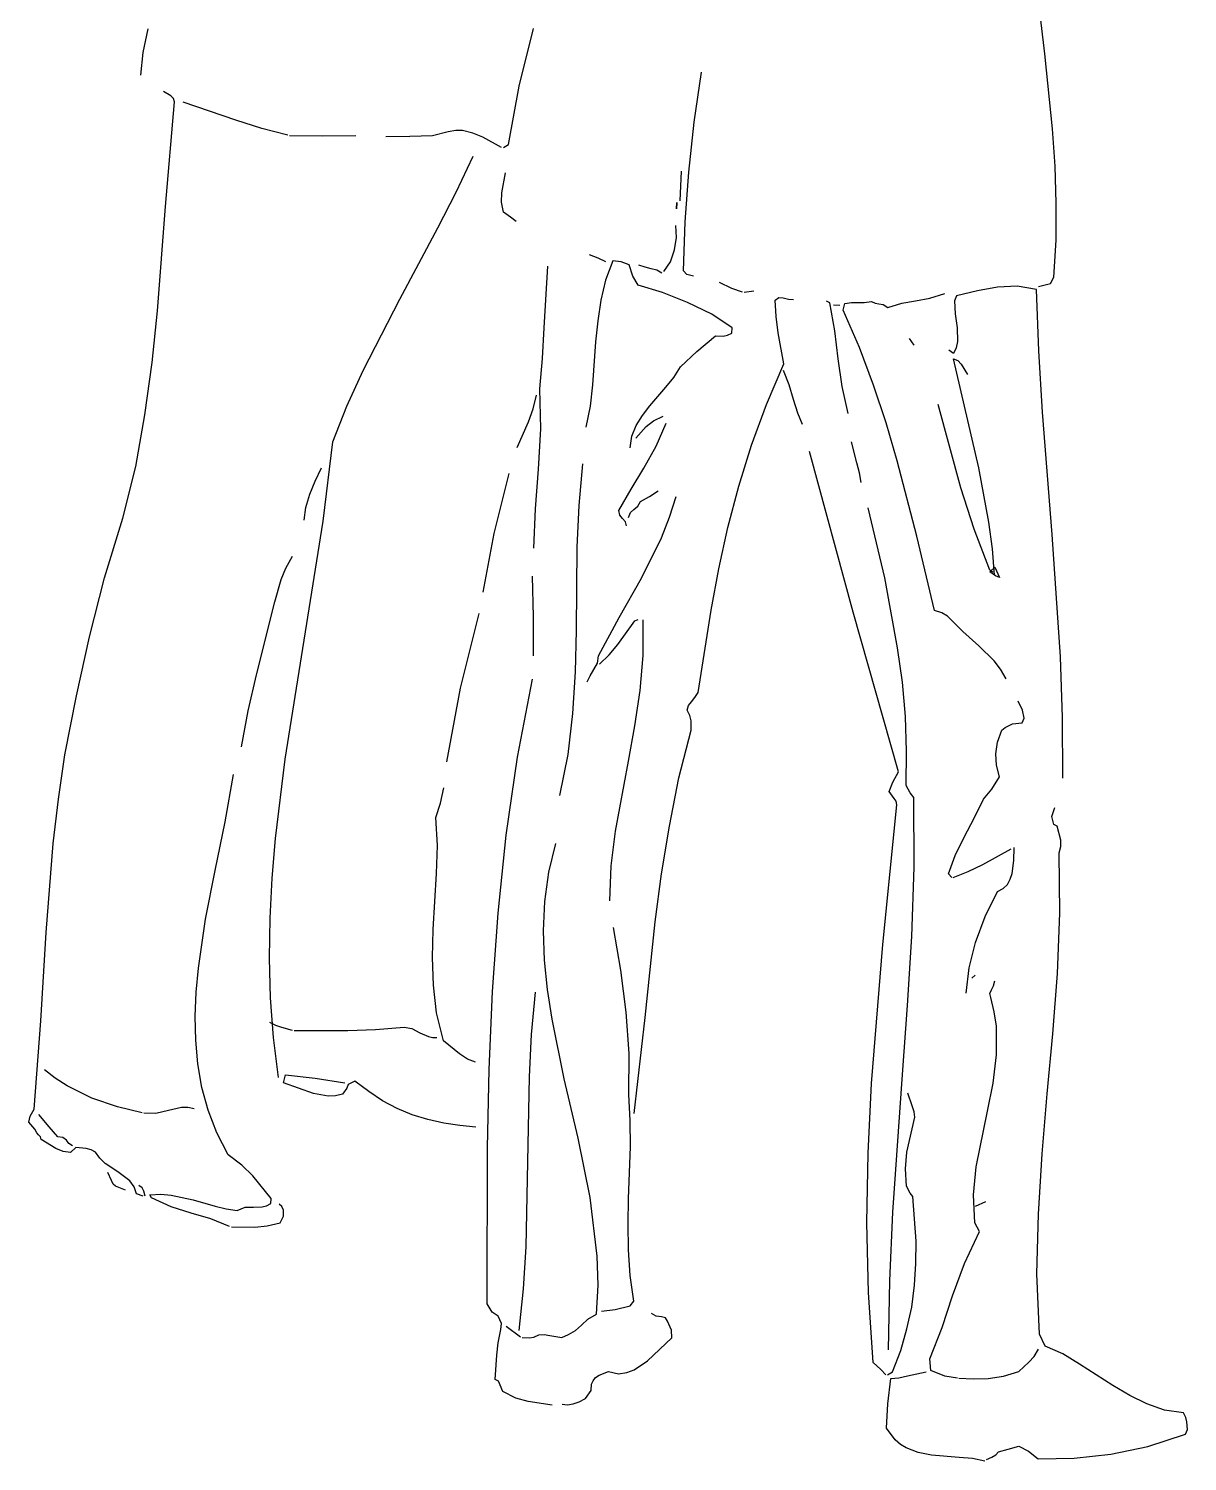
# Model space of a CAD drawing. Header units: millimetres. Extents: x 577 to 2337, y 236 to 943.
# Drawn here: x 756.737 to 757.565, y 701.292 to 702.316 of the extents above; entities that cross this region are included whole.
import ezdxf

# ---------------------------------------------------------------- set-up
doc = ezdxf.new("R2010")
doc.units = ezdxf.units.MM
doc.header["$LTSCALE"] = 0.01
doc.layers.add('06-Furn', color=4, linetype='Continuous')

# ---------------------------------------------------------------- blocks, each defined once
blk = doc.blocks.new('f02')
at = {"layer": '06-Furn', "color": 8, "linetype": 'Continuous'}
for p, q in [((660.4291, 621.6933), (660.4228, 621.7466)), ((659.7843, 621.6944), (659.7878, 621.7113)), ((660.0532, 621.6702), (660.0634, 621.7116)), ((659.7826, 621.6781), (659.7843, 621.6944)), ((660.4345, 621.6399), (660.4291, 621.6933)), ((660.1782, 621.6446), (660.1834, 621.6802)), ((660.0455, 621.6286), (660.0532, 621.6702)), ((659.8041, 621.6634), (659.7988, 621.6666)), ((659.806, 621.6615), (659.8041, 621.6634)), ((659.8066, 621.6592), (659.806, 621.6615)), ((659.8002, 621.5843), (659.8066, 621.6592)), ((659.8505, 621.646), (659.8128, 621.6589)), ((659.8691, 621.6401), (659.8505, 621.646)), ((659.8876, 621.6352), (659.8691, 621.6401)), ((660.1744, 621.6089), (660.1782, 621.6446)), ((660.4364, 621.6132), (660.4345, 621.6399)), ((659.8888, 621.6351), (659.9122, 621.6347)), ((659.9122, 621.6347), (659.9363, 621.6351)), ((659.975, 621.6344), (659.9577, 621.634)), ((659.9911, 621.6347), (659.975, 621.6344)), ((660.0023, 621.6376), (659.9911, 621.6347)), ((660.0078, 621.6387), (660.0023, 621.6376)), ((660.0126, 621.6385), (660.0078, 621.6387)), ((660.0199, 621.6366), (660.0126, 621.6385)), ((660.0272, 621.6338), (660.0199, 621.6366)), ((660.0406, 621.6265), (660.0272, 621.6338)), ((660.0081, 621.5946), (660.0202, 621.6203)), ((660.0418, 621.6265), (660.0455, 621.6286)), ((660.0408, 621.5941), (660.0433, 621.6084)), ((660.1683, 621.5883), (660.1693, 621.6096)), ((660.1719, 621.5734), (660.1744, 621.6089)), ((660.4372, 621.5866), (660.4364, 621.6132)), ((659.995, 621.569), (660.0081, 621.5946)), ((660.0406, 621.5873), (660.0408, 621.5941)), ((659.7944, 621.5097), (659.8002, 621.5843)), ((660.0419, 621.5803), (660.0406, 621.5873)), ((660.0469, 621.5766), (660.0419, 621.5803)), ((660.1659, 621.5872), (660.1657, 621.5826)), ((660.1657, 621.5826), (660.1659, 621.5872)), ((660.437, 621.5602), (660.4372, 621.5866)), ((659.9678, 621.5179), (659.995, 621.569)), ((660.051, 621.5736), (660.0469, 621.5766)), ((660.1656, 621.5622), (660.1651, 621.5707)), ((660.1707, 621.5382), (660.1719, 621.5734)), ((660.1643, 621.5532), (660.1656, 621.5622)), ((660.4354, 621.5337), (660.437, 621.5602)), ((660.1097, 621.5472), (660.1033, 621.5498)), ((660.1151, 621.5446), (660.1097, 621.5472)), ((660.1613, 621.5447), (660.1643, 621.5532)), ((660.071, 621.4975), (660.0735, 621.5417)), ((660.12, 621.5454), (660.1149, 621.5316)), ((660.1261, 621.5448), (660.12, 621.5454)), ((660.1318, 621.5425), (660.1261, 621.5448)), ((660.1344, 621.5344), (660.1318, 621.5425)), ((660.1432, 621.5408), (660.1388, 621.5422)), ((660.1475, 621.5398), (660.1432, 621.5408)), ((660.1515, 621.5387), (660.1475, 621.5398)), ((660.1552, 621.5366), (660.1515, 621.5387)), ((660.1565, 621.5377), (660.1613, 621.5447)), ((660.173, 621.5357), (660.1707, 621.5382)), ((660.1149, 621.5316), (660.1115, 621.5173)), ((660.1382, 621.5279), (660.1344, 621.5344)), ((660.1557, 621.5227), (660.1382, 621.5279)), ((660.1777, 621.5344), (660.173, 621.5357)), ((660.2051, 621.5256), (660.1964, 621.5299)), ((660.3952, 621.5266), (660.3809, 621.524)), ((660.4093, 621.5273), (660.3952, 621.5266)), ((660.4231, 621.5248), (660.4093, 621.5273)), ((660.4244, 621.527), (660.433, 621.5292)), ((660.433, 621.5292), (660.4354, 621.5337)), ((659.9416, 621.4669), (659.9678, 621.5179)), ((660.1115, 621.5173), (660.1093, 621.5026)), ((660.1736, 621.5156), (660.1557, 621.5227)), ((660.2128, 621.5231), (660.2051, 621.5256)), ((660.2139, 621.523), (660.221, 621.5239)), ((660.2362, 621.5172), (660.2388, 621.5192)), ((660.237, 621.5057), (660.2362, 621.5172)), ((660.2388, 621.5192), (660.2419, 621.5189)), ((660.2419, 621.5189), (660.2456, 621.518)), ((660.2456, 621.518), (660.2494, 621.5177)), ((660.2753, 621.5154), (660.273, 621.5165)), ((660.2999, 621.5155), (660.305, 621.5163)), ((660.305, 621.5163), (660.3077, 621.5151)), ((660.3267, 621.5151), (660.3366, 621.5168)), ((660.3366, 621.5168), (660.3468, 621.5187)), ((660.3468, 621.5187), (660.3576, 621.5221)), ((660.3658, 621.5205), (660.3644, 621.5169)), ((660.3644, 621.5169), (660.365, 621.5075)), ((660.3809, 621.524), (660.3658, 621.5205)), ((660.4247, 621.4811), (660.4231, 621.5248)), ((659.7906, 621.4726), (659.7944, 621.5097)), ((660.1908, 621.5072), (660.1736, 621.5156)), ((660.2054, 621.4974), (660.1908, 621.5072)), ((660.2788, 621.4954), (660.2753, 621.5154)), ((660.2778, 621.514), (660.2824, 621.5138)), ((660.2847, 621.5101), (660.2859, 621.5148)), ((660.2964, 621.4835), (660.2847, 621.5101)), ((660.2859, 621.5148), (660.2907, 621.5157)), ((660.2907, 621.5157), (660.2952, 621.5156)), ((660.2952, 621.5156), (660.2999, 621.5155)), ((660.3077, 621.5151), (660.3104, 621.5147)), ((660.3104, 621.5147), (660.3134, 621.5141)), ((660.3134, 621.5141), (660.3168, 621.5121)), ((660.3168, 621.5121), (660.3267, 621.5151)), ((660.365, 621.5075), (660.3663, 621.4975)), ((660.0699, 621.4756), (660.071, 621.4975)), ((660.1093, 621.5026), (660.1078, 621.4874)), ((660.2052, 621.4938), (660.2054, 621.4974)), ((660.2384, 621.494), (660.237, 621.5057)), ((660.3663, 621.4975), (660.3666, 621.4878)), ((660.1078, 621.4874), (660.1056, 621.4568)), ((660.1801, 621.4807), (660.1935, 621.4918)), ((660.1935, 621.4918), (660.1989, 621.4916)), ((660.1989, 621.4916), (660.202, 621.4922)), ((660.202, 621.4922), (660.2052, 621.4938)), ((660.2423, 621.4717), (660.2384, 621.494)), ((660.2813, 621.4753), (660.2788, 621.4954)), ((660.3355, 621.485), (660.3323, 621.4899)), ((660.3666, 621.4878), (660.3656, 621.4832)), ((660.0678, 621.454), (660.0699, 621.4756)), ((660.1684, 621.4695), (660.1801, 621.4807)), ((660.2841, 621.4556), (660.2813, 621.4753)), ((660.3065, 621.4566), (660.2964, 621.4835)), ((660.3638, 621.4791), (660.3603, 621.4815)), ((660.3819, 621.3974), (660.3636, 621.4754)), ((660.3636, 621.4754), (660.3667, 621.4742)), ((660.3656, 621.4832), (660.3638, 621.4791)), ((660.4274, 621.4372), (660.4247, 621.4811)), ((659.7855, 621.4354), (659.7906, 621.4726)), ((659.93, 621.4415), (659.9416, 621.4669)), ((660.1637, 621.462), (660.1684, 621.4695)), ((660.2299, 621.4428), (660.2423, 621.4717)), ((660.2461, 621.4567), (660.2421, 621.4671)), ((660.3667, 621.4742), (660.3693, 621.4715)), ((660.3693, 621.4715), (660.3738, 621.4642)), ((660.1056, 621.4568), (660.1038, 621.4415)), ((660.1465, 621.4417), (660.158, 621.4551)), ((660.158, 621.4551), (660.1637, 621.462)), ((660.2493, 621.4463), (660.2461, 621.4567)), ((660.2883, 621.4362), (660.2841, 621.4556)), ((660.3155, 621.4296), (660.3065, 621.4566)), ((660.0632, 621.4397), (660.0654, 621.4494)), ((660.0686, 621.4253), (660.0678, 621.454)), ((660.2523, 621.4366), (660.2493, 621.4463)), ((659.7789, 621.3984), (659.7855, 621.4354)), ((659.9198, 621.416), (659.93, 621.4415)), ((660.0599, 621.4302), (660.0632, 621.4397)), ((660.1038, 621.4415), (660.1009, 621.4264)), ((660.1369, 621.4277), (660.1413, 621.4349)), ((660.1413, 621.4349), (660.1465, 621.4417)), ((660.1492, 621.4309), (660.1561, 621.4343)), ((660.2193, 621.4136), (660.2299, 621.4428)), ((660.2558, 621.4283), (660.2523, 621.4366)), ((660.369, 621.3832), (660.3527, 621.4426)), ((660.4342, 621.3497), (660.4274, 621.4372)), ((660.0516, 621.4119), (660.0599, 621.4302)), ((660.067, 621.3965), (660.0686, 621.4253)), ((660.1338, 621.4201), (660.1369, 621.4277)), ((660.1365, 621.4185), (660.144, 621.427)), ((660.144, 621.427), (660.1492, 621.4309)), ((660.151, 621.4128), (660.1583, 621.4294)), ((660.3235, 621.4025), (660.3155, 621.4296)), ((659.9129, 621.3593), (659.9198, 621.416)), ((660.1325, 621.4116), (660.1338, 621.4201)), ((660.2946, 621.401), (660.2908, 621.4159)), ((660.1422, 621.3972), (660.151, 621.4128)), ((660.2102, 621.3843), (660.2193, 621.4136)), ((660.292, 621.2941), (660.2607, 621.409)), ((659.7698, 621.3614), (659.7789, 621.3984)), ((659.9072, 621.3879), (659.9118, 621.3974)), ((660.0353, 621.3505), (660.0459, 621.3933)), ((660.0649, 621.3681), (660.067, 621.3965)), ((660.096, 621.3705), (660.0986, 621.4003)), ((660.1331, 621.3821), (660.1422, 621.3972)), ((660.2965, 621.3938), (660.2946, 621.401)), ((660.2976, 621.387), (660.2965, 621.3938)), ((660.3375, 621.3485), (660.3235, 621.4025)), ((660.389, 621.3585), (660.3819, 621.3974)), ((659.9034, 621.3785), (659.9072, 621.3879)), ((660.2024, 621.3548), (660.2102, 621.3843)), ((660.3785, 621.3536), (660.369, 621.3832)), ((659.9006, 621.3691), (659.9034, 621.3785)), ((660.1243, 621.3668), (660.1331, 621.3821)), ((660.1379, 621.37), (660.14, 621.3733)), ((660.14, 621.3733), (660.1462, 621.3768)), ((660.1462, 621.3768), (660.1525, 621.381)), ((660.1606, 621.3621), (660.1653, 621.3769)), ((659.8993, 621.3599), (659.9006, 621.3691)), ((660.0637, 621.34), (660.0649, 621.3681)), ((660.0947, 621.3407), (660.096, 621.3705)), ((660.1251, 621.3635), (660.1243, 621.3668)), ((660.1271, 621.3611), (660.1251, 621.3635)), ((660.1312, 621.3618), (660.1328, 621.3654)), ((660.1328, 621.3654), (660.1352, 621.3677)), ((660.1352, 621.3677), (660.1379, 621.37)), ((660.3145, 621.3187), (660.3027, 621.3689)), ((659.7567, 621.3187), (659.7698, 621.3614)), ((659.9039, 621.3025), (659.9129, 621.3593)), ((660.1291, 621.3589), (660.1271, 621.3611)), ((660.1298, 621.356), (660.1291, 621.3589)), ((660.1548, 621.3474), (660.1606, 621.3621)), ((660.1958, 621.3252), (660.2024, 621.3548)), ((660.3897, 621.3242), (660.3785, 621.3536)), ((660.3916, 621.3395), (660.389, 621.3585)), ((660.0274, 621.3084), (660.0353, 621.3505)), ((660.1405, 621.3185), (660.1548, 621.3474)), ((660.35, 621.2954), (660.3375, 621.3485)), ((660.4401, 621.2623), (660.4342, 621.3497)), ((659.8863, 621.3257), (659.891, 621.3342)), ((660.094, 621.281), (660.0947, 621.3407)), ((660.393, 621.3206), (660.3916, 621.3395)), ((659.8829, 621.3175), (659.8863, 621.3257)), ((660.1903, 621.2957), (660.1958, 621.3252)), ((660.3896, 621.323), (660.3932, 621.3265)), ((660.3938, 621.3201), (660.3896, 621.323)), ((660.3919, 621.3229), (660.3897, 621.3242)), ((660.3932, 621.3265), (660.3965, 621.3191)), ((659.7458, 621.2766), (659.7567, 621.3187)), ((659.8785, 621.3015), (659.8829, 621.3175)), ((660.0634, 621.2908), (660.0627, 621.32)), ((660.1247, 621.2904), (660.1405, 621.3185)), ((660.3237, 621.2688), (660.3145, 621.3187)), ((660.3965, 621.3191), (660.3938, 621.3201)), ((659.8653, 621.2494), (659.8785, 621.3015)), ((659.8857, 621.1891), (659.9039, 621.3025)), ((660.0111, 621.2399), (660.0244, 621.2933)), ((660.0634, 621.2629), (660.0634, 621.2908)), ((660.1811, 621.2368), (660.1903, 621.2957)), ((660.3244, 621.18), (660.292, 621.2941)), ((660.3553, 621.2937), (660.35, 621.2954)), ((660.3595, 621.2913), (660.3553, 621.2937)), ((660.3703, 621.2803), (660.3595, 621.2913)), ((660.0934, 621.2515), (660.094, 621.281)), ((660.1098, 621.2629), (660.1247, 621.2904)), ((660.1236, 621.2711), (660.1359, 621.2879)), ((660.1359, 621.2879), (660.1383, 621.2889)), ((660.1419, 621.2633), (660.1418, 621.2887)), ((659.7366, 621.2345), (659.7458, 621.2766)), ((660.1175, 621.2636), (660.1236, 621.2711)), ((660.3819, 621.2701), (660.3703, 621.2803)), ((660.1091, 621.2578), (660.1098, 621.2629)), ((660.1105, 621.2571), (660.1175, 621.2636)), ((660.1397, 621.2381), (660.1419, 621.2633)), ((660.3272, 621.2442), (660.3237, 621.2688)), ((660.3927, 621.2595), (660.3819, 621.2701)), ((660.4416, 621.2189), (660.4401, 621.2623)), ((660.0916, 621.2218), (660.0934, 621.2515)), ((660.1038, 621.2487), (660.1066, 621.2531)), ((660.1066, 621.2531), (660.1091, 621.2578)), ((660.3974, 621.2535), (660.3927, 621.2595)), ((660.4014, 621.2465), (660.3974, 621.2535)), ((659.8593, 621.2237), (659.8653, 621.2494)), ((660.0015, 621.1872), (660.0111, 621.2399)), ((660.052, 621.1905), (660.0626, 621.2462)), ((660.1018, 621.2443), (660.1038, 621.2487)), ((660.3293, 621.2195), (660.3272, 621.2442)), ((659.7283, 621.1923), (659.7366, 621.2345)), ((660.1359, 621.2129), (660.1397, 621.2381)), ((660.1742, 621.2275), (660.1763, 621.2302)), ((660.1763, 621.2302), (660.1788, 621.2331)), ((660.1788, 621.2331), (660.1811, 621.2368)), ((660.413, 621.2241), (660.41, 621.2305)), ((659.8546, 621.198), (659.8593, 621.2237)), ((660.0882, 621.1924), (660.0916, 621.2218)), ((660.1733, 621.2242), (660.1742, 621.2275)), ((660.1752, 621.2203), (660.1733, 621.2242)), ((660.1761, 621.2165), (660.1752, 621.2203)), ((660.3302, 621.1948), (660.3293, 621.2195)), ((660.4143, 621.2184), (660.413, 621.2241)), ((660.1312, 621.1877), (660.1359, 621.2129)), ((660.1674, 621.1757), (660.1762, 621.2099)), ((660.1762, 621.2099), (660.1761, 621.2165)), ((660.3952, 621.2012), (660.3983, 621.2098)), ((660.3983, 621.2098), (660.4007, 621.2117)), ((660.4007, 621.2117), (660.4058, 621.2143)), ((660.4058, 621.2143), (660.4129, 621.215)), ((660.4129, 621.215), (660.4143, 621.2184)), ((660.4418, 621.1755), (660.4416, 621.2189)), ((660.3939, 621.193), (660.3952, 621.2012)), ((659.7237, 621.1605), (659.7283, 621.1923)), ((659.8789, 621.1323), (659.8857, 621.1891)), ((660.0439, 621.1347), (660.052, 621.1905)), ((660.0823, 621.1632), (660.0882, 621.1924)), ((660.3298, 621.1703), (660.3302, 621.1948)), ((660.3944, 621.1848), (660.3939, 621.193)), ((659.8428, 621.1442), (659.8488, 621.1782)), ((660.1221, 621.1377), (660.1312, 621.1877)), ((660.3203, 621.1727), (660.3244, 621.18)), ((660.3967, 621.1765), (660.3944, 621.1848)), ((659.9968, 621.1576), (659.9993, 621.1685)), ((660.1605, 621.1413), (660.1674, 621.1757)), ((660.3178, 621.166), (660.3203, 621.1727)), ((660.3326, 621.1651), (660.3298, 621.1703)), ((660.391, 621.1676), (660.3967, 621.1765)), ((659.72, 621.1287), (659.7237, 621.1605)), ((660.3213, 621.161), (660.3178, 621.166)), ((660.3228, 621.1591), (660.3213, 621.161)), ((660.3232, 621.1564), (660.3228, 621.1591)), ((660.3354, 621.1617), (660.3326, 621.1651)), ((660.3356, 621.1118), (660.3354, 621.1617)), ((660.3785, 621.1468), (660.3852, 621.1605)), ((660.3852, 621.1605), (660.391, 621.1676)), ((659.9936, 621.1474), (659.9968, 621.1576)), ((659.9946, 621.1273), (659.9936, 621.1474)), ((660.3131, 621.0565), (660.3232, 621.1564)), ((660.434, 621.1481), (660.4361, 621.1545)), ((660.4355, 621.1425), (660.434, 621.1481)), ((659.8357, 621.1095), (659.8428, 621.1442)), ((660.1189, 621.1128), (660.1221, 621.1377)), ((660.1549, 621.107), (660.1605, 621.1413)), ((660.3713, 621.1334), (660.3785, 621.1468)), ((660.4379, 621.1412), (660.4355, 621.1425)), ((660.4404, 621.1312), (660.4379, 621.1412)), ((659.715, 621.0652), (659.72, 621.1287)), ((659.8766, 621.1039), (659.8789, 621.1323)), ((659.9941, 621.1073), (659.9946, 621.1273)), ((660.038, 621.079), (660.0439, 621.1347)), ((660.0743, 621.1082), (660.0794, 621.1289)), ((660.3648, 621.1202), (660.3713, 621.1334)), ((660.4405, 621.1267), (660.4404, 621.1312)), ((660.3601, 621.107), (660.3648, 621.1202)), ((660.3846, 621.1138), (660.4049, 621.1249)), ((660.4056, 621.1074), (660.4068, 621.1167)), ((660.4068, 621.1167), (660.4072, 621.126)), ((660.4392, 621.1222), (660.4405, 621.1267)), ((660.4398, 621.079), (660.4392, 621.1222)), ((659.8288, 621.0747), (659.8357, 621.1095)), ((659.9917, 621.0672), (659.9941, 621.1073)), ((660.0715, 621.0873), (660.0743, 621.1082)), ((660.1179, 621.0877), (660.1189, 621.1128)), ((660.1504, 621.0727), (660.1549, 621.107)), ((660.3338, 621.0623), (660.3356, 621.1118)), ((660.3624, 621.1045), (660.3601, 621.107)), ((660.3634, 621.1045), (660.3742, 621.1088)), ((660.3742, 621.1088), (660.3846, 621.1138)), ((660.4042, 621.1032), (660.4056, 621.1074)), ((659.8751, 621.0754), (659.8766, 621.1039)), ((660.3951, 621.0946), (660.3992, 621.0967)), ((660.3992, 621.0967), (660.4022, 621.0996)), ((660.4022, 621.0996), (660.4042, 621.1032)), ((660.0705, 621.0664), (660.0715, 621.0873)), ((660.3864, 621.0765), (660.3951, 621.0946)), ((660.034, 621.023), (660.038, 621.079)), ((660.3795, 621.0581), (660.3864, 621.0765)), ((660.438, 621.0358), (660.4398, 621.079)), ((659.8237, 621.0397), (659.8288, 621.0747)), ((659.8746, 621.0469), (659.8751, 621.0754)), ((659.9912, 621.0473), (659.9917, 621.0672)), ((660.0713, 621.0454), (660.0705, 621.0664)), ((660.1257, 621.0382), (660.1206, 621.0687)), ((660.1431, 621.0043), (660.1504, 621.0727)), ((659.711, 621.002), (659.715, 621.0652)), ((660.305, 620.9571), (660.3131, 621.0565)), ((660.3308, 621.0129), (660.3338, 621.0623)), ((660.375, 621.0399), (660.3795, 621.0581)), ((659.8754, 621.0185), (659.8746, 621.0469)), ((659.9918, 621.0275), (659.9912, 621.0473)), ((660.0734, 621.0243), (660.0713, 621.0454)), ((659.8221, 621.0224), (659.8237, 621.0397)), ((660.1296, 621.0083), (660.1257, 621.0382)), ((660.3727, 621.0219), (660.375, 621.0399)), ((660.3767, 621.0324), (660.3791, 621.0347)), ((660.4347, 620.9927), (660.438, 621.0358)), ((659.9941, 621.0078), (659.9918, 621.0275)), ((660.3908, 621.0242), (660.3923, 621.0271)), ((660.3923, 621.0271), (660.3932, 621.0305)), ((659.8214, 621.0051), (659.8221, 621.0224)), ((659.8774, 620.99), (659.8754, 621.0185)), ((660.0316, 620.9671), (660.034, 621.023)), ((660.0619, 620.9922), (660.0647, 621.0224)), ((660.0766, 621.0031), (660.0734, 621.0243)), ((660.3898, 621.0215), (660.3908, 621.0242)), ((660.3904, 621.0187), (660.3898, 621.0215)), ((660.3929, 621.0085), (660.3904, 621.0187)), ((659.8218, 620.9882), (659.8214, 621.0051)), ((659.9989, 620.9877), (659.9941, 621.0078)), ((660.1318, 620.9787), (660.1296, 621.0083)), ((660.1354, 620.9358), (660.1431, 621.0043)), ((660.3272, 620.9637), (660.3308, 621.0129)), ((660.3944, 620.9982), (660.3929, 621.0085)), ((659.7063, 620.9388), (659.711, 621.002)), ((659.8791, 620.9987), (659.8748, 621.0008)), ((659.8834, 620.9973), (659.8791, 620.9987)), ((659.8911, 620.9952), (659.8834, 620.9973)), ((659.8923, 620.9952), (659.9307, 620.9951)), ((659.9307, 620.9951), (659.9505, 620.9957)), ((659.9505, 620.9957), (659.9708, 620.9976)), ((659.9708, 620.9976), (659.9764, 620.9965)), ((659.9764, 620.9965), (659.9821, 620.9935)), ((660.0854, 620.9606), (660.0766, 621.0031)), ((660.3944, 620.9776), (660.3944, 620.9982)), ((659.8234, 620.9712), (659.8218, 620.9882)), ((659.881, 620.9614), (659.8774, 620.99)), ((659.9821, 620.9935), (659.9882, 620.9908)), ((659.9882, 620.9908), (659.9911, 620.9901)), ((659.9911, 620.9901), (659.9942, 620.9902)), ((660.0104, 620.9783), (659.9989, 620.9877)), ((660.0604, 620.962), (660.0619, 620.9922)), ((660.4308, 620.9497), (660.4347, 620.9927)), ((660.0161, 620.9745), (660.0104, 620.9783)), ((660.0219, 620.9724), (660.0161, 620.9745)), ((660.1316, 620.9493), (660.1318, 620.9787)), ((660.3921, 620.9575), (660.3944, 620.9776)), ((659.7214, 620.9609), (659.7137, 620.967)), ((659.8263, 620.9544), (659.8234, 620.9712)), ((659.8845, 620.9576), (659.886, 620.9635)), ((659.886, 620.9635), (659.9073, 620.9611)), ((660.0304, 620.9112), (660.0316, 620.9671)), ((660.3203, 620.8653), (660.3272, 620.9637)), ((659.7298, 620.9555), (659.7214, 620.9609)), ((659.7476, 620.9468), (659.7298, 620.9555)), ((659.8308, 620.9381), (659.8263, 620.9544)), ((659.906, 620.95), (659.8845, 620.9576)), ((659.9073, 620.9611), (659.9284, 620.9578)), ((659.9298, 620.9539), (659.9268, 620.9496)), ((659.9308, 620.9565), (659.9298, 620.9539)), ((659.9357, 620.9588), (659.9308, 620.9565)), ((659.9455, 620.9514), (659.9357, 620.9588)), ((660.0593, 620.9012), (660.0604, 620.962)), ((660.0953, 620.9181), (660.0854, 620.9606)), ((660.3026, 620.9073), (660.305, 620.9571)), ((660.3881, 620.9375), (660.3921, 620.9575)), ((659.766, 620.9406), (659.7476, 620.9468)), ((659.9166, 620.9481), (659.906, 620.95)), ((659.9218, 620.9483), (659.9166, 620.9481)), ((659.9268, 620.9496), (659.9218, 620.9483)), ((659.9554, 620.9449), (659.9455, 620.9514)), ((659.9659, 620.9394), (659.9554, 620.9449)), ((660.1326, 620.9307), (660.1316, 620.9493)), ((660.3341, 620.9413), (660.3311, 620.9502)), ((660.4271, 620.9069), (660.4308, 620.9497)), ((659.7024, 620.9296), (659.7035, 620.9338)), ((659.7035, 620.9338), (659.7063, 620.9388)), ((659.717, 620.9262), (659.7097, 620.935)), ((659.7836, 620.9363), (659.766, 620.9406)), ((659.7848, 620.9362), (659.7933, 620.9361)), ((659.7933, 620.9361), (659.8023, 620.9382)), ((659.8023, 620.9382), (659.8116, 620.9402)), ((659.8116, 620.9402), (659.8161, 620.9403)), ((659.8161, 620.9403), (659.8206, 620.9393)), ((659.837, 620.9219), (659.8308, 620.9381)), ((659.9767, 620.9349), (659.9659, 620.9394)), ((659.9879, 620.9315), (659.9767, 620.9349)), ((660.3304, 620.9081), (660.3361, 620.9332)), ((660.3356, 620.937), (660.3341, 620.9413)), ((660.3361, 620.9332), (660.3356, 620.937)), ((660.38, 620.8977), (660.3881, 620.9375)), ((659.7068, 620.9246), (659.7024, 620.9296)), ((659.7081, 620.922), (659.7068, 620.9246)), ((659.7095, 620.9204), (659.7081, 620.922)), ((659.7232, 620.9191), (659.717, 620.9262)), ((659.9992, 620.9288), (659.9879, 620.9315)), ((660.0106, 620.9271), (659.9992, 620.9288)), ((660.0222, 620.9261), (660.0106, 620.9271)), ((660.1328, 620.9119), (660.1326, 620.9307)), ((659.7108, 620.9191), (659.7095, 620.9204)), ((659.7113, 620.9171), (659.7108, 620.9191)), ((659.7217, 620.9107), (659.7113, 620.9171)), ((659.7269, 620.9186), (659.7232, 620.9191)), ((659.7294, 620.9167), (659.7269, 620.9186)), ((659.7312, 620.9143), (659.7294, 620.9167)), ((659.7336, 620.9126), (659.7312, 620.9143)), ((659.845, 620.9061), (659.837, 620.9219)), ((660.1038, 620.8758), (660.0953, 620.9181)), ((660.1314, 620.875), (660.1328, 620.9119)), ((659.727, 620.9085), (659.7217, 620.9107)), ((659.7323, 620.9079), (659.727, 620.9085)), ((659.7361, 620.9114), (659.7323, 620.9079)), ((659.7434, 620.9107), (659.7361, 620.9114)), ((659.747, 620.9098), (659.7434, 620.9107)), ((659.7501, 620.9081), (659.747, 620.9098)), ((659.7532, 620.9038), (659.7501, 620.9081)), ((659.7571, 620.9001), (659.7532, 620.9038)), ((659.8549, 620.8988), (659.845, 620.9061)), ((660.0302, 620.7996), (660.0304, 620.9112)), ((660.3018, 620.8576), (660.3026, 620.9073)), ((660.3293, 620.8961), (660.3304, 620.9081)), ((660.4244, 620.8638), (660.4271, 620.9069)), ((659.7662, 620.8941), (659.7571, 620.9001)), ((659.7617, 620.8878), (659.7589, 620.8935)), ((659.7746, 620.8876), (659.7662, 620.8941)), ((659.8627, 620.8912), (659.8549, 620.8988)), ((660.0582, 620.8405), (660.0593, 620.9012)), ((660.3301, 620.8837), (660.3293, 620.8961)), ((660.3781, 620.8777), (660.38, 620.8977)), ((659.7629, 620.8853), (659.7617, 620.8878)), ((659.7645, 620.8837), (659.7629, 620.8853)), ((659.7715, 620.881), (659.7645, 620.8837)), ((659.7778, 620.8834), (659.7746, 620.8876)), ((659.7795, 620.8782), (659.7778, 620.8834)), ((659.7836, 620.8827), (659.7811, 620.8843)), ((659.7847, 620.8803), (659.7836, 620.8827)), ((659.8758, 620.8749), (659.8627, 620.8912)), ((660.3327, 620.8787), (660.3301, 620.8837)), ((659.7842, 620.8767), (659.7795, 620.8782)), ((659.7856, 620.8767), (659.7847, 620.8803)), ((659.7891, 620.8777), (659.7968, 620.8781)), ((659.7901, 620.8754), (659.7891, 620.8777)), ((659.8042, 620.869), (659.7901, 620.8754)), ((659.7968, 620.8781), (659.8043, 620.8774)), ((659.8043, 620.8774), (659.8199, 620.874)), ((659.8199, 620.874), (659.8357, 620.8696)), ((659.8725, 620.8697), (659.8756, 620.8713)), ((659.8756, 620.8713), (659.8758, 620.8749)), ((659.8835, 620.8692), (659.8815, 620.871)), ((660.109, 620.8337), (660.1038, 620.8758)), ((660.131, 620.8568), (660.1314, 620.875)), ((660.3346, 620.8763), (660.3327, 620.8787)), ((660.3369, 620.8444), (660.3346, 620.8763)), ((660.379, 620.8576), (660.3781, 620.8777)), ((660.3795, 620.8695), (660.3868, 620.8728)), ((659.8185, 620.8645), (659.8042, 620.869)), ((659.8327, 620.8604), (659.8185, 620.8645)), ((659.8357, 620.8696), (659.8436, 620.8677)), ((659.8436, 620.8677), (659.8515, 620.8664)), ((659.8515, 620.8664), (659.8572, 620.8688)), ((659.8572, 620.8688), (659.8631, 620.8688)), ((659.8631, 620.8688), (659.8693, 620.869)), ((659.8693, 620.869), (659.8725, 620.8697)), ((659.8821, 620.8577), (659.8847, 620.8624)), ((659.8845, 620.8666), (659.8835, 620.8692)), ((659.8847, 620.8624), (659.8845, 620.8666)), ((660.3181, 620.8161), (660.3203, 620.8653)), ((660.4234, 620.821), (660.4244, 620.8638)), ((659.8461, 620.8549), (659.8327, 620.8604)), ((659.8473, 620.8548), (659.8642, 620.8546)), ((659.8642, 620.8546), (659.873, 620.8555)), ((659.873, 620.8555), (659.8821, 620.8577)), ((660.1312, 620.8383), (660.131, 620.8568)), ((660.3029, 620.8078), (660.3018, 620.8576)), ((660.3715, 620.8285), (660.3823, 620.8514)), ((660.3823, 620.8514), (660.379, 620.8576)), ((660.0563, 620.8104), (660.0582, 620.8405)), ((660.3368, 620.8285), (660.3369, 620.8444)), ((660.1095, 620.813), (660.109, 620.8337)), ((660.1324, 620.82), (660.1312, 620.8383)), ((660.135, 620.8016), (660.1324, 620.82)), ((660.3357, 620.8129), (660.3368, 620.8285)), ((660.3631, 620.8055), (660.3715, 620.8285)), ((660.4251, 620.7779), (660.4234, 620.821)), ((660.053, 620.7807), (660.0563, 620.8104)), ((660.1084, 620.7922), (660.1095, 620.813)), ((660.3173, 620.7667), (660.3181, 620.8161)), ((660.3338, 620.7973), (660.3357, 620.8129)), ((660.0337, 620.7938), (660.0302, 620.7996)), ((660.1324, 620.7983), (660.135, 620.8016)), ((660.3062, 620.7577), (660.3029, 620.8078)), ((660.3556, 620.7828), (660.3631, 620.8055)), ((660.0381, 620.7908), (660.0337, 620.7938)), ((660.0404, 620.7855), (660.0381, 620.7908)), ((660.1023, 620.7886), (660.1084, 620.7922)), ((660.112, 620.7944), (660.1217, 620.7955)), ((660.1217, 620.7955), (660.1324, 620.7983)), ((660.1512, 620.7909), (660.1477, 620.7927)), ((660.1548, 620.7904), (660.1512, 620.7909)), ((660.1578, 620.7896), (660.1548, 620.7904)), ((660.1593, 620.7873), (660.1578, 620.7896)), ((660.3304, 620.7817), (660.3338, 620.7973)), ((660.038, 620.7719), (660.0401, 620.7813)), ((660.0401, 620.7813), (660.0404, 620.7855)), ((660.0541, 620.7758), (660.0438, 620.7834)), ((660.0885, 620.7777), (660.0933, 620.7807)), ((660.0933, 620.7807), (660.0976, 620.7845)), ((660.0976, 620.7845), (660.1023, 620.7886)), ((660.162, 620.7808), (660.1593, 620.7873)), ((660.1622, 620.7754), (660.162, 620.7808)), ((660.3261, 620.7664), (660.3304, 620.7817)), ((660.3468, 620.7604), (660.3556, 620.7828)), ((660.0371, 620.763), (660.038, 620.7719)), ((660.0552, 620.7757), (660.0606, 620.7753)), ((660.0606, 620.7753), (660.0637, 620.7758)), ((660.0637, 620.7758), (660.0672, 620.7774)), ((660.0672, 620.7774), (660.071, 620.7777)), ((660.071, 620.7777), (660.075, 620.777)), ((660.075, 620.777), (660.0837, 620.7756)), ((660.0837, 620.7756), (660.0885, 620.7777)), ((660.1448, 620.7589), (660.1622, 620.7754)), ((660.4292, 620.7695), (660.4251, 620.7779)), ((660.4418, 620.7638), (660.4292, 620.7695)), ((660.0359, 620.7456), (660.0371, 620.763)), ((660.1353, 620.7525), (660.1448, 620.7589)), ((660.3202, 620.751), (660.3261, 620.7664)), ((660.3476, 620.7521), (660.3468, 620.7604)), ((660.4175, 620.758), (660.4213, 620.7621)), ((660.4213, 620.7621), (660.4246, 620.7672)), ((660.4538, 620.7566), (660.4418, 620.7638)), ((660.1077, 620.7469), (660.1104, 620.7486)), ((660.1104, 620.7486), (660.1171, 620.7513)), ((660.1171, 620.7513), (660.1242, 620.7497)), ((660.1242, 620.7497), (660.1301, 620.7505)), ((660.1301, 620.7505), (660.1353, 620.7525)), ((660.3117, 620.7527), (660.3062, 620.7577)), ((660.3154, 620.7489), (660.3117, 620.7527)), ((660.3165, 620.7489), (660.3202, 620.751)), ((660.3247, 620.7468), (660.3309, 620.7483)), ((660.3309, 620.7483), (660.3441, 620.751)), ((660.3575, 620.7479), (660.3476, 620.7521)), ((660.3665, 620.7465), (660.3575, 620.7479)), ((660.3885, 620.7463), (660.3995, 620.7479)), ((660.3995, 620.7479), (660.4105, 620.7514)), ((660.4105, 620.7514), (660.4175, 620.758)), ((660.4777, 620.7412), (660.4538, 620.7566)), ((660.0383, 620.7444), (660.0359, 620.7456)), ((660.0415, 620.7371), (660.0383, 620.7444)), ((660.1006, 620.7319), (660.1045, 620.7377)), ((660.1045, 620.7377), (660.1048, 620.7422)), ((660.1048, 620.7422), (660.1061, 620.7447)), ((660.1061, 620.7447), (660.1077, 620.7469)), ((660.3168, 620.7282), (660.3189, 620.7463)), ((660.3189, 620.7463), (660.3247, 620.7468)), ((660.3675, 620.7464), (660.3778, 620.7461)), ((660.3778, 620.7461), (660.3885, 620.7463)), ((660.4897, 620.7341), (660.4777, 620.7412)), ((660.0507, 620.7323), (660.0415, 620.7371)), ((660.0595, 620.7299), (660.0507, 620.7323)), ((660.0767, 620.7271), (660.0595, 620.7299)), ((660.0838, 620.728), (660.0876, 620.7275)), ((660.0876, 620.7275), (660.0917, 620.7282)), ((660.0917, 620.7282), (660.0961, 620.7297)), ((660.0961, 620.7297), (660.1006, 620.7319)), ((660.3158, 620.7107), (660.3168, 620.7282)), ((660.5019, 620.7281), (660.4897, 620.7341)), ((660.5147, 620.7237), (660.5019, 620.7281)), ((660.5281, 620.7217), (660.5147, 620.7237)), ((660.5299, 620.7185), (660.5281, 620.7217)), ((660.5305, 620.7154), (660.5299, 620.7185)), ((660.3221, 620.7024), (660.3158, 620.7107)), ((660.5297, 620.7064), (660.531, 620.7099)), ((660.531, 620.7099), (660.5305, 620.7154)), ((660.3257, 620.6992), (660.3221, 620.7024)), ((660.3298, 620.6967), (660.3257, 620.6992)), ((660.3385, 620.6933), (660.3298, 620.6967)), ((660.4028, 620.6958), (660.4105, 620.698)), ((660.4105, 620.698), (660.4173, 620.6943)), ((660.4763, 620.6922), (660.5027, 620.6977)), ((660.5027, 620.6977), (660.5297, 620.7064)), ((660.348, 620.6915), (660.3385, 620.6933)), ((660.3677, 620.6899), (660.348, 620.6915)), ((660.3773, 620.689), (660.3677, 620.6899)), ((660.386, 620.6871), (660.3773, 620.689)), ((660.3874, 620.6884), (660.3912, 620.6901)), ((660.3912, 620.6901), (660.394, 620.6917)), ((660.394, 620.6917), (660.3959, 620.6938)), ((660.3959, 620.6938), (660.4028, 620.6958)), ((660.4173, 620.6943), (660.4242, 620.6888)), ((660.4242, 620.6888), (660.4501, 620.6894)), ((660.4501, 620.6894), (660.4763, 620.6922))]:
    blk.add_line(p, q, dxfattribs=at)

msp = doc.modelspace()

# ---------------------------------------------------------------- block references
at = {"layer": '06-Furn'}
msp.add_blockref('f02', (97.0342, 80.605), dxfattribs=at)

doc.saveas('drawing.dxf')
